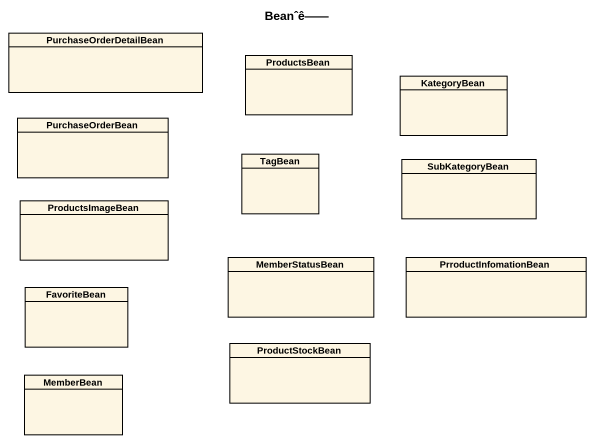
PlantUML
@startuml
title Beanˆê——
hide circle
hide empty members
class PurchaseOrderDetailBean
class ProductsBean
class KategoryBean
class PurchaseOrderBean
class TagBean
class SubKategoryBean
class ProductsImageBean
class FavoriteBean
class MemberStatusBean
class PrroductInfomationBean
class ProductStockBean
class MemberBean
@enduml
